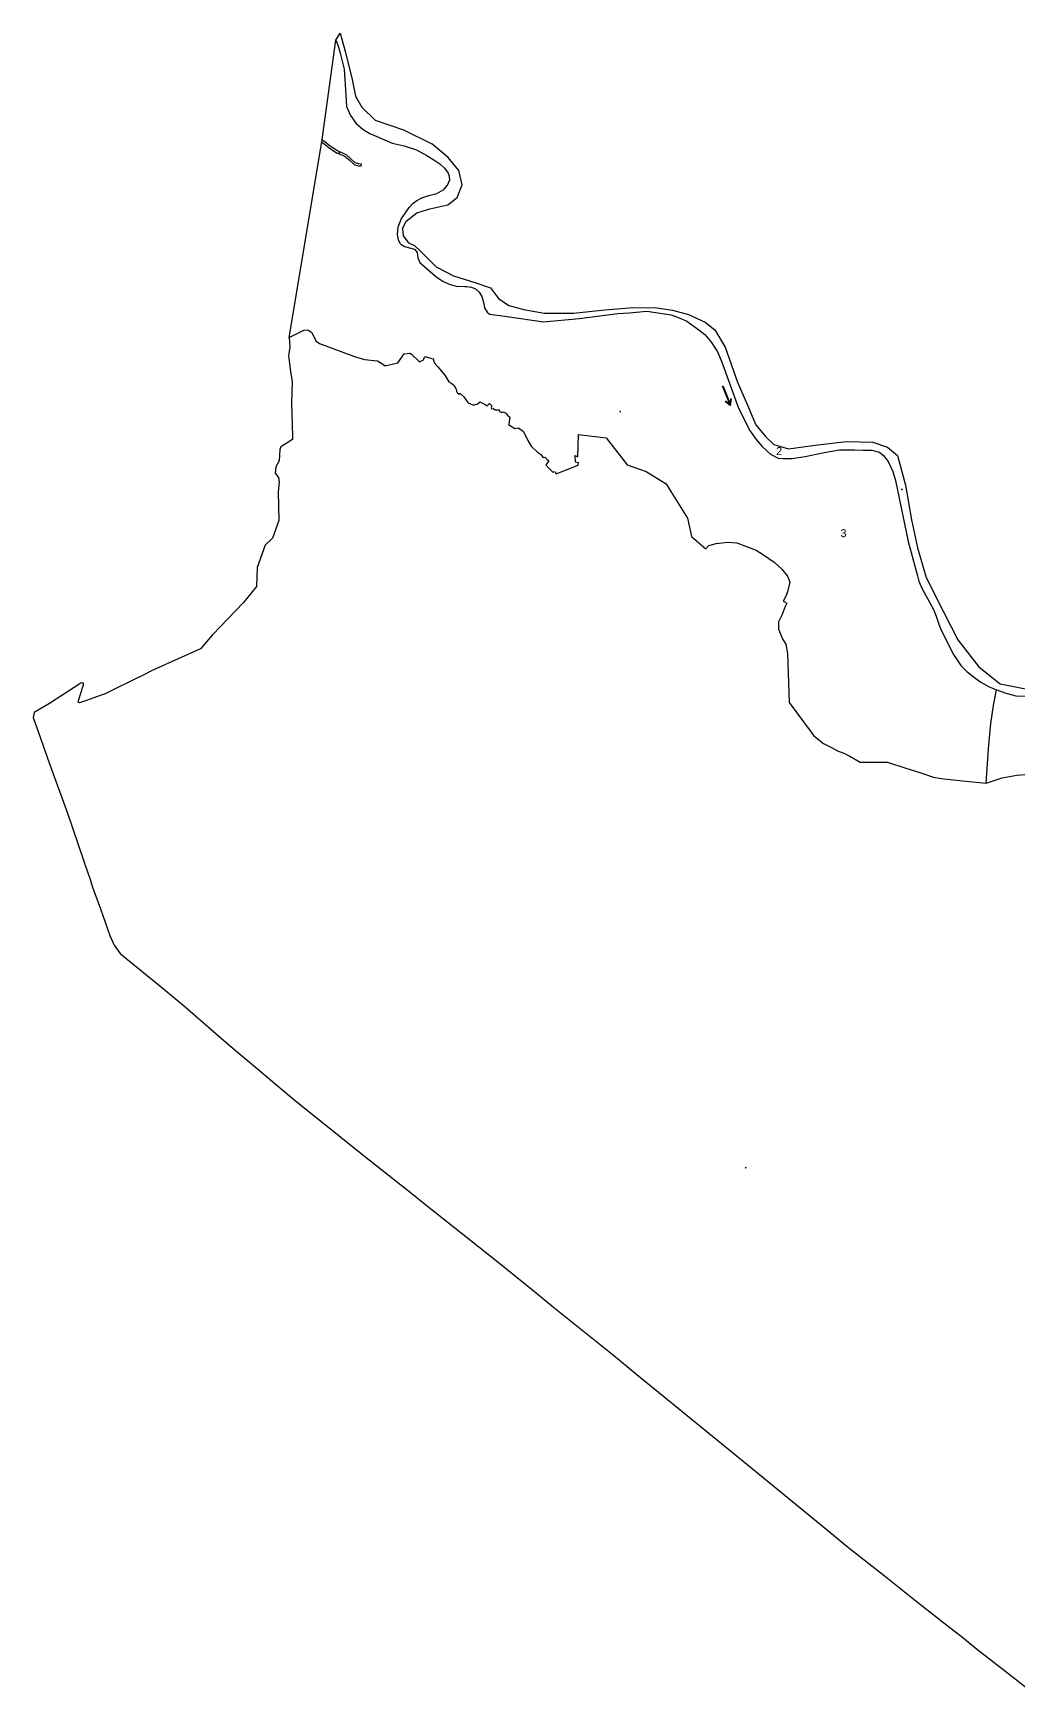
# Model space of a CAD drawing. Extents: x -2 to 556627, y -26 to 1844389.
# Drawn here: x 549364 to 551828, y 1840233 to 1844389 of the extents above; entities that cross this region are included whole.
import ezdxf

# ---------------------------------------------------------------- set-up
doc = ezdxf.new("R2010")
doc.units = 0
for name, color, linetype in [('Level 10', 7, 'Continuous'), ('Level 11', 7, 'Continuous'), ('Level 13', 7, 'Continuous')]:
    doc.layers.add(name, color=color, linetype=linetype)

msp = doc.modelspace()

# ---------------------------------------------------------------- linework, layer by layer
at = {"layer": 'Level 10'}
for p, q in [((550120.84, 1844371.82), (550131.24, 1844388.91)), ((550120.84, 1844371.82), (550121.42, 1844370.54)), ((550131.24, 1844388.91), (550144.06, 1844343.98)), ((550131.1, 1844338.79), (550141.24, 1844299.39)), ((550219.05, 1844171.46), (550290.11, 1844147.1)), ((550003.65, 1843627.9), (550085.22, 1844117.53)), ((550085.22, 1844117.53), (550086.06, 1844123.54)), ((550290.11, 1844147.1), (550360.51, 1844112.86)), ((550401.24, 1844039.16), (550403.93, 1844031.56)), ((550403.93, 1844031.56), (550405.11, 1844021.15)), ((550353.05, 1843983.22), (550372.92, 1843988.51)), ((550399.97, 1844009.21), (550405.11, 1844021.15)), ((550284.52, 1843925.98), (550296.46, 1843942.34)), ((550287.49, 1843900.18), (550296.05, 1843919.28)), ((550296.05, 1843919.28), (550323.02, 1843939.69)), ((550308.31, 1843852.05), (550317.35, 1843849.22)), ((550317.35, 1843849.22), (550318.47, 1843848.33)), ((550318.47, 1843848.33), (550323.6, 1843840.6)), ((550323.6, 1843840.6), (550325.27, 1843827.61)), ((550371.06, 1843805.37), (550415.14, 1843782.31)), ((550415.14, 1843782.31), (550467.77, 1843765.85)), ((550459.71, 1843754.05), (550469.73, 1843749.72)), ((550467.77, 1843765.85), (550507.25, 1843752.68)), ((550507.25, 1843752.68), (550527.64, 1843725.69)), ((550590.16, 1843698.02), (550641.48, 1843689.46)), ((550499.22, 1843691.63), (550501.77, 1843688.88)), ((550501.77, 1843688.88), (550505.24, 1843686.84)), ((550505.24, 1843686.84), (550548.68, 1843681.02)), ((550548.68, 1843681.02), (550640, 1843667.65)), ((550640, 1843667.65), (550728.66, 1843676.08)), ((551002.68, 1843686.15), (551044.12, 1843666.4)), ((551044.12, 1843666.4), (551068.47, 1843647.3)), ((551068.47, 1843647.3), (551094.13, 1843603.84)), ((551094.13, 1843603.84), (551125.05, 1843516.92)), ((551170.45, 1843409.59), (551194.79, 1843380.61)), ((551171.67, 1843373.12), (551186.4, 1843355.49)), ((551293.92, 1843330.7), (551341.27, 1843340.95)), ((551341.27, 1843340.95), (551379.95, 1843347.15)), ((551379.95, 1843347.15), (551416.97, 1843347.83)), ((551460.29, 1843346.69), (551479.71, 1843341.29)), ((551524.41, 1843333.21), (551544.8, 1843258.79)), ((551520.03, 1843270.95), (551551.2, 1843118.51)), ((551551.2, 1843118.51), (551575.01, 1843032.56)), ((551575.07, 1843102.74), (551596.5, 1843028.64)), ((551575.01, 1843032.56), (551578.29, 1843019.46)), ((551596.5, 1843028.64), (551638.67, 1842944.24)), ((551578.29, 1843019.46), (551586.66, 1842999.59)), ((551820.99, 1842732.68), (551855.17, 1842731.51))]:
    msp.add_line(p, q, dxfattribs=at)
for points in [[(550086.06, 1844123.54), (550099.62, 1844220.35), (550120.84, 1844371.82)], [(550121.42, 1844370.54), (550127.37, 1844353.78), (550131.1, 1844338.79)], [(550144.06, 1844343.98), (550161.16, 1844273.52), (550169.71, 1844232.03), (550185.5, 1844203.72), (550219.05, 1844171.46)], [(550141.24, 1844299.39), (550145.16, 1844234.36), (550147.36, 1844206.02)], [(550147.36, 1844206.02), (550156.84, 1844183.17), (550171.04, 1844163.49), (550188.78, 1844148.27), (550205.88, 1844138.66), (550229, 1844127.9), (550261.33, 1844114.53), (550291.55, 1844107.21), (550322.28, 1844097.31), (550348.02, 1844083), (550367.85, 1844070.85)], [(550085.22, 1844117.53), (550087.41, 1844115.53), (550103.63, 1844102.77), (550122.6, 1844090.32), (550137.56, 1844083.88), (550145.07, 1844079.99), (550152.83, 1844072.92), (550166.14, 1844060.84), (550177.42, 1844057.2), (550178.1, 1844057.18), (550183.54, 1844057.14), (550184.33, 1844061.28), (550182.83, 1844061.28), (550178.27, 1844062.18), (550168.7, 1844065.27), (550156.19, 1844076.62), (550147.95, 1844084.13), (550139.7, 1844088.4), (550124.98, 1844094.74), (550106.55, 1844106.83), (550090.65, 1844119.35), (550086.06, 1844123.54)], [(550323.02, 1843939.69), (550355.91, 1843950.22), (550400.64, 1843960.1), (550423.67, 1843978.54), (550436.17, 1844010.14), (550428.28, 1844045.7), (550401.3, 1844078.62), (550360.51, 1844112.86)], [(550367.85, 1844070.85), (550380.32, 1844062.74), (550392.14, 1844051.51), (550401.24, 1844039.16)], [(550322.82, 1843970.87), (550335.84, 1843977.62), (550353.05, 1843983.22)], [(550372.92, 1843988.51), (550390.3, 1843997.98), (550399.97, 1844009.21)], [(550296.46, 1843942.34), (550304.13, 1843953.34), (550314.03, 1843964.4), (550322.82, 1843970.87)], [(550282.57, 1843862.71), (550276.86, 1843872), (550274.47, 1843885.92), (550276.21, 1843904.56), (550284.52, 1843925.98)], [(550287.49, 1843900.18), (550288.81, 1843882.4), (550302.63, 1843865.29)], [(550282.57, 1843862.71), (550292.24, 1843856.1), (550308.31, 1843852.05)], [(550302.63, 1843865.29), (550317.11, 1843858.04), (550332.24, 1843844.22), (550371.06, 1843805.37)], [(550325.27, 1843827.61), (550330.64, 1843816.06), (550343.52, 1843804.34), (550369.82, 1843781.57), (550376.46, 1843776.65)], [(550376.46, 1843776.65), (550388.09, 1843768.85), (550403.68, 1843761.89), (550421.31, 1843756.59), (550443.07, 1843756.02)], [(550443.07, 1843756.02), (550447.74, 1843755.94), (550459.71, 1843754.05)], [(550469.73, 1843749.72), (550478.96, 1843741.64), (550485.7, 1843730.44), (550490.32, 1843712.92), (550491.95, 1843702.16), (550499.22, 1843691.63)], [(550527.64, 1843725.69), (550553.32, 1843708.56), (550590.16, 1843698.02)], [(550641.48, 1843689.46), (550714.5, 1843689.46), (550793.45, 1843697.35), (550865.16, 1843703.28), (550923.06, 1843702.62)], [(550728.66, 1843676.08), (550825.8, 1843688.3), (550853.66, 1843689.65), (550898.14, 1843693.98)], [(550898.14, 1843693.98), (550959.17, 1843684.7), (550978.76, 1843677.8), (550998.08, 1843668.83)], [(550923.06, 1843702.62), (550961.89, 1843696.68), (551002.68, 1843686.15)], [(550998.08, 1843668.83), (551013.23, 1843658.62), (551027.7, 1843647.57), (551042.8, 1843635.58)], [(550003.65, 1843627.9), (550005.77, 1843604.39), (550002.69, 1843588.62), (550002.36, 1843583.38), (550002.75, 1843576.27), (550005.07, 1843563.21), (550007, 1843542.75), (550011.12, 1843518.13), (550009.62, 1843463.87), (550012.18, 1843381.56), (550011.83, 1843373.34), (549983.21, 1843355.24), (549980.58, 1843348), (549978.76, 1843319.86), (549970.37, 1843304.88), (549968.89, 1843288.76), (549976.95, 1843278.06), (549978.8, 1843266.72), (549976.52, 1843242.77), (549978.04, 1843170.92), (549962.08, 1843126.38), (549944.03, 1843109.49), (549924.23, 1843053.34), (549922.58, 1843005.44), (549889.56, 1842965.8), (549811.99, 1842884.88), (549782.18, 1842849.97), (549670.7, 1842800), (549658.13, 1842794.26), (549640.61, 1842784.93), (549614.32, 1842772.14), (549560.56, 1842746.17), (549543.86, 1842737.87), (549531.64, 1842733.18), (549515.38, 1842727.28), (549497.16, 1842721.17), (549482.05, 1842715.71), (549479.27, 1842714.85), (549479.25, 1842714.84), (549476.22, 1842716.77), (549479.07, 1842725.6), (549487.52, 1842752.49), (549489.66, 1842759.86), (549489.27, 1842763.3), (549487.39, 1842764.73), (549483.1, 1842764.13), (549404.38, 1842713.57), (549366.53, 1842690.9), (549364.02, 1842678), (549377.45, 1842640.89), (549403.65, 1842565.3), (549449.57, 1842439.08), (549503.26, 1842282.65), (549503.46, 1842282.06), (549512.54, 1842254.6), (549532.1, 1842200), (549555.91, 1842133.55), (549566.36, 1842109.43), (549580.99, 1842088.64), (549590.34, 1842080.72), (549689.33, 1842000), (549743.71, 1841954.97), (549853.1, 1841859.96), (549924.51, 1841800), (550000, 1841736.62), (550014.42, 1841724.51), (550036.44, 1841706.86), (550133.02, 1841629.46), (550133.96, 1841628.7), (550204.08, 1841572.5), (550314.6, 1841485.03), (550337.63, 1841466.92), (550526.39, 1841317.04), (550617.42, 1841243.34), (550664.92, 1841204.56), (550710.99, 1841167.64), (550814.61, 1841084.02), (550868.57, 1841039.41), (551021.2, 1840915.07), (551170.99, 1840793.79), (551216.15, 1840756.13), (551331.64, 1840662.06), (551402.82, 1840602.97), (551491.07, 1840533.55), (551570.46, 1840470.14), (551648.24, 1840409.17), (551688.16, 1840378.44), (551725.37, 1840347.81), (551800, 1840289.85), (551873.45, 1840232.8)], [(550003.65, 1843627.9), (550040.13, 1843646.43), (550050.16, 1843647.81), (550060.93, 1843640.78), (550070.48, 1843619.87), (550079.29, 1843613.03), (550167.42, 1843580.98), (550192.09, 1843573.69), (550224.93, 1843569.57), (550238.16, 1843561.43), (550240.28, 1843560.21), (550240.21, 1843558.08), (550246.88, 1843558.13), (550275.93, 1843565.33), (550291.76, 1843587.35), (550305.8, 1843589.03), (550309.32, 1843586.68), (550329.72, 1843567.13), (550339.4, 1843572.15), (550342.89, 1843580.99), (550363.67, 1843575.16), (550366.13, 1843565.87), (550368.27, 1843562.97), (550375.74, 1843555.18), (550392.72, 1843533.91), (550402.92, 1843517.53), (550410.97, 1843513.36), (550416.18, 1843508.53), (550421.37, 1843499.49), (550422.3, 1843494.5), (550424.15, 1843490.72), (550428.63, 1843486.71), (550431.11, 1843488.27), (550440.39, 1843480.21), (550445.81, 1843472.28), (550450.32, 1843465.78), (550451.11, 1843464.92), (550464.62, 1843459.53), (550468.05, 1843460.79), (550474.2, 1843461.37), (550480.54, 1843467.58), (550494.28, 1843460.85), (550499.31, 1843457.58), (550504.59, 1843463.03), (550510.64, 1843457.58), (550508.9, 1843452.09), (550509.67, 1843449.64), (550513.62, 1843451.04), (550519.09, 1843447.7), (550529.19, 1843447.11), (550529.79, 1843443.69), (550535.71, 1843440.55), (550539, 1843442.63), (550545.53, 1843439.4), (550549.89, 1843434.14), (550555.87, 1843428.94), (550552.91, 1843411.93), (550552.63, 1843410.73), (550567.92, 1843400.61), (550577.19, 1843402.33), (550590.03, 1843393.58), (550600.38, 1843370.92), (550608.63, 1843356.71), (550625.14, 1843342.06), (550632.55, 1843336.95), (550639.31, 1843328.45), (550643.43, 1843329.48), (550647.94, 1843324.47), (550652.74, 1843319.62), (550645.49, 1843309.6), (550654.56, 1843300.26), (550663.45, 1843291.72), (550668.44, 1843293.1), (550671.27, 1843287.5), (550726.43, 1843309.53), (550727.58, 1843315.3), (550719.57, 1843316.62), (550718.9, 1843333.62), (550725.86, 1843330.38), (550727.38, 1843385.65), (550796.53, 1843377.46), (550849.09, 1843309.88), (550896.08, 1843293.63), (550946.31, 1843262.76), (550958.23, 1843243.57), (550999.77, 1843176.67), (551009.5, 1843131.18), (551022.46, 1843119.8), (551045.47, 1843099.91), (551053.24, 1843108.43), (551071.07, 1843113.31), (551100.23, 1843116.55), (551122.91, 1843114.93), (551171.52, 1843097.06), (551189.41, 1843085.11), (551216.58, 1843066.98), (551235.38, 1843049.32), (551250.18, 1843031.65), (551255.31, 1843016.29), (551249.49, 1842992.39), (551246.41, 1842983.29), (551238.8, 1842969.37), (551248.11, 1842964.07), (551243.67, 1842955.74), (551236.84, 1842935.72), (551227.69, 1842917.13), (551226.98, 1842899.35), (551238.11, 1842873.19), (551245.95, 1842862.08), (551249.64, 1842838.17), (551253.86, 1842715.71), (551272.91, 1842689.7), (551308.83, 1842641.49), (551315.62, 1842632.37), (551339.96, 1842613.64), (551359.61, 1842603.34), (551374.52, 1842595.4), (551390.92, 1842589.19), (551405.72, 1842581.99), (551431.33, 1842566.87), (551500.02, 1842566.83), (551545.88, 1842551.84), (551580.27, 1842540.68), (551615.13, 1842529.37), (551633.85, 1842525.62), (551695.62, 1842519.07), (551746.15, 1842514.43)], [(551042.8, 1843635.58), (551059.75, 1843616.18), (551074.88, 1843592.75)], [(551074.88, 1843592.75), (551084.66, 1843569.48), (551126.8, 1843454.37)], [(551094.66, 1843470.39), (551105.46, 1843461.88), (551087.42, 1843506.29), (551088.82, 1843506.85), (551106.61, 1843462.32), (551108.58, 1843475.96)], [(551125.05, 1843516.92), (551150.05, 1843458.98), (551170.45, 1843409.59)], [(551093.73, 1843469.21), (551107.55, 1843458.33), (551110.07, 1843475.74)], [(551126.8, 1843454.37), (551155.04, 1843396.37), (551171.67, 1843373.12)], [(551194.79, 1843380.61), (551215.84, 1843360.86), (551252.68, 1843350.33)], [(551252.68, 1843350.33), (551319.13, 1843358.89), (551397.43, 1843368.1), (551463.22, 1843366.79), (551500.06, 1843354.28), (551524.41, 1843333.21)], [(551186.4, 1843355.49), (551207.65, 1843336.33), (551226.24, 1843327.02), (551239.35, 1843325.73), (551260.65, 1843326.13), (551293.92, 1843330.7)], [(551416.97, 1843347.83), (551439.16, 1843347.07), (551460.29, 1843346.69)], [(551479.71, 1843341.29), (551489.5, 1843333.52), (551501.64, 1843318.39)], [(551501.64, 1843318.39), (551512.94, 1843293.01), (551520.03, 1843270.95)], [(551544.8, 1843258.79), (551559.93, 1843172.53), (551575.07, 1843102.74)], [(551586.66, 1842999.59), (551599.79, 1842975.93), (551615.1, 1842948.72), (551621.34, 1842931.9), (551627.7, 1842914.08)], [(551638.67, 1842944.24), (551675.33, 1842872.69), (551728.49, 1842804.8), (551781.66, 1842762.61)], [(551627.7, 1842914.08), (551632.83, 1842898.15), (551664.65, 1842835.48), (551683.52, 1842808.16), (551697.96, 1842793.05), (551720.54, 1842775.56), (551733, 1842766.57), (551752.5, 1842756.09), (551771.95, 1842747.62)], [(551746.15, 1842514.43), (551752.7, 1842599.64), (551758.32, 1842663.32), (551764.87, 1842708.27), (551771.95, 1842747.62)], [(551771.95, 1842747.62), (551772.82, 1842747.24), (551793.25, 1842739.67), (551820.99, 1842732.68)], [(551781.66, 1842762.61), (551875.15, 1842744.26), (551994.31, 1842725.91), (552085.98, 1842705.73)], [(551746.15, 1842514.43), (551786.39, 1842527.54), (551822.89, 1842534.1), (551843.48, 1842535.97), (551865.03, 1842535.2)]]:
    msp.add_lwpolyline(points, dxfattribs=at)
at = {"layer": 'Level 11'}
for p, q in [((550128.255, 1844090.34), (550127.63, 1844090.34)), ((550128.88, 1844090.965), (550128.255, 1844090.34)), ((550128.255, 1844090.34), (550128.88, 1844089.715)), ((550128.88, 1844091.59), (550128.88, 1844090.965)), ((550129.505, 1844090.34), (550128.88, 1844090.965)), ((550128.88, 1844089.715), (550129.505, 1844090.34)), ((550128.88, 1844089.715), (550128.88, 1844089.09)), ((550130.13, 1844090.34), (550129.505, 1844090.34)), ((550830.945, 1843443.12), (550830.32, 1843443.12)), ((550831.57, 1843443.745), (550830.945, 1843443.12)), ((550830.945, 1843443.12), (550831.57, 1843442.495)), ((550831.57, 1843444.37), (550831.57, 1843443.745)), ((550832.195, 1843443.12), (550831.57, 1843443.745)), ((550831.57, 1843442.495), (550832.195, 1843443.12)), ((550832.82, 1843443.12), (550832.195, 1843443.12)), ((550831.57, 1843442.495), (550831.57, 1843441.87)), ((551534.985, 1843248.54), (551534.36, 1843248.54)), ((551535.61, 1843249.165), (551534.985, 1843248.54)), ((551534.985, 1843248.54), (551535.61, 1843247.915)), ((551535.61, 1843249.79), (551535.61, 1843249.165)), ((551536.235, 1843248.54), (551535.61, 1843249.165)), ((551535.61, 1843247.915), (551536.235, 1843248.54)), ((551535.61, 1843247.915), (551535.61, 1843247.29)), ((551536.86, 1843248.54), (551536.235, 1843248.54)), ((551144.715, 1841552.68), (551144.09, 1841552.68)), ((551145.34, 1841553.305), (551144.715, 1841552.68)), ((551144.715, 1841552.68), (551145.34, 1841552.055)), ((551145.34, 1841553.93), (551145.34, 1841553.305)), ((551145.965, 1841552.68), (551145.34, 1841553.305)), ((551145.34, 1841552.055), (551145.965, 1841552.68)), ((551145.34, 1841552.055), (551145.34, 1841551.43)), ((551146.59, 1841552.68), (551145.965, 1841552.68))]:
    msp.add_line(p, q, dxfattribs=at)
for centre in [(550128.8798, 1844090.34), (550831.5697, 1843443.12), (551535.6098, 1843248.54), (551145.3398, 1841552.68)]:
    msp.add_circle(centre, 0.15, dxfattribs=at)

# ---------------------------------------------------------------- texts
at = {"layer": 'Level 13'}
for s, height, p in [('1', 2.1805, (550169.1492, 1844061.125)), ('2', 20, (551221.4223, 1843334.2811)), ('3', 20, (551382.37, 1843129.1))]:
    msp.add_text(s, height=height, dxfattribs=at).set_placement(p)

doc.saveas('drawing.dxf')
